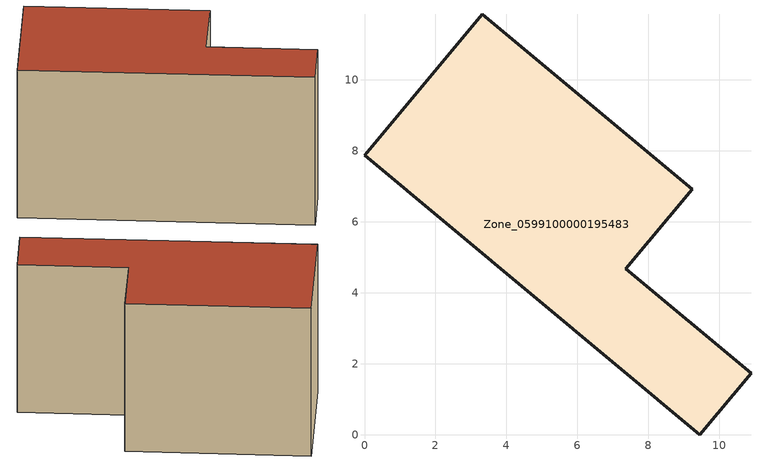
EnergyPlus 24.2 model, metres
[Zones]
Zone_0599100000195483
 floor ground (C_G): 0,7.87 3.32,11.84 9.23,6.91 7.36,4.67 10.89,1.73 9.45,0 z0
 wall outside (C_F): 9.45,0 10.89,1.73 7.36,4.67 9.23,6.91 3.32,11.84 0,7.87 9.45,0 z0:7.07
 roof outside (C_R): 3.32,11.84 0,7.87 9.45,0 10.89,1.73 7.36,4.67 9.23,6.91 z7.07
[BUILDING]
Pand.0599100000195483: North Axis=0; Terrain=City; Loads Convergence Tolerance Value=0.04; Temperature Convergence Tolerance Value=0.4; Solar Distribution=FullExterior; Maximum Number of Warmup Days=25; Minimum Number of Warmup Days=1
[Site:Location]
Rotterdam.The.Hague.AP_ZH_NLD Design_Conditions: Latitude=51.96; Longitude=4.45; Time Zone=1; Elevation=-4.5
[SITE:GROUNDTEMPERATURE:BUILDINGSURFACE]
18, 18, 18, 18, 18, 18, 18, 18, 18, 18, 18, 18
[MATERIAL] Thermal Absorptance=0.9; Solar Absorptance=0.7; Visible Absorptance=0.7
Name | Roughness | Thickness | Conductivity | Density | Specific Heat
G.TC.1946 | MediumSmooth | 0.15 | 1 | 540 | 1210
F.TC.1946 | Rough | 0.3 | 0.857143 | 1920 | 840
R.TC.1946 | MediumRough | 0.2 | 0.909091 | 1500 | 1000
[CONSTRUCTION]
C_G: G.TC.1946
C_F: F.TC.1946
C_R: R.TC.1946
[ZONE]
Zone_0599100000195483: Type=1; Multiplier=1; Ceiling Height=Autocalculate; Volume=Autocalculate; Floor Area=autocalculate; Part of Total Floor Area=Yes
[ZONEINFILTRATION:DESIGNFLOWRATE]
Infil_Zone_0599100000195483: Zone or ZoneList or Space or SpaceList=Zone_0599100000195483; Schedule=AlwaysOn; Design Flow Rate Calculation Method=Flow/Area; Flow Rate per Floor Area=0.003; Constant Term Coefficient=1; Temperature Term Coefficient=0; Velocity Term Coefficient=0; Velocity Squared Term Coefficient=0
[HVACTEMPLATE:ZONE:IDEALLOADSAIRSYSTEM]
Zone_0599100000195483: Maximum Heating Supply Air Temperature=50; Minimum Cooling Supply Air Temperature=13; Maximum Heating Supply Air Humidity Ratio=0.0156; Minimum Cooling Supply Air Humidity Ratio=0.0077; Heating Limit=NoLimit; Cooling Limit=NoLimit; Dehumidification Control Type=ConstantSensibleHeatRatio; Cooling Sensible Heat Ratio=0.7; Dehumidification Setpoint=60; Humidification Control Type=None; Humidification Setpoint=30; Outdoor Air Method=None; Outdoor Air Flow Rate per Person=0.00944; Outdoor Air Flow Rate per Zone Floor Area=0; Outdoor Air Flow Rate per Zone=0; Demand Controlled Ventilation Type=None; Outdoor Air Economizer Type=NoEconomizer; Heat Recovery Type=None; Sensible Heat Recovery Effectiveness=0.7; Latent Heat Recovery Effectiveness=0.65
[ZONECONTROL:THERMOSTAT]
ThermostatControl_Zone_0599100000195483: Zone or ZoneList=Zone_0599100000195483; Control Type Schedule=DualSetpointControlType; Control 1=Thermostat_Zone_0599100000195483; Temperature Difference Between Cutout And Setpoint=0
[THERMOSTATSETPOINT:DUALSETPOINT]
Thermostat_Zone_0599100000195483: Heating Setpoint Temperature Schedule=HeatingSetpoint_Zone_0599100000195483; Cooling Setpoint Temperature Schedule=CoolingSetpoint_Zone_0599100000195483
[SCHEDULE:COMPACT]
HeatingSetpoint_Zone_0599100000195483: Through: 12/31, For: AllDays, Until: 24:00, 21
CoolingSetpoint_Zone_0599100000195483: Through: 12/31, For: AllDays, Until: 24:00, 24
DualSetpointControlType: Through: 12/31, For: AllDays, Until: 24:00, 4
AlwaysOn: Through: 12/31, For: AllDays, Until: 24:00, 1
